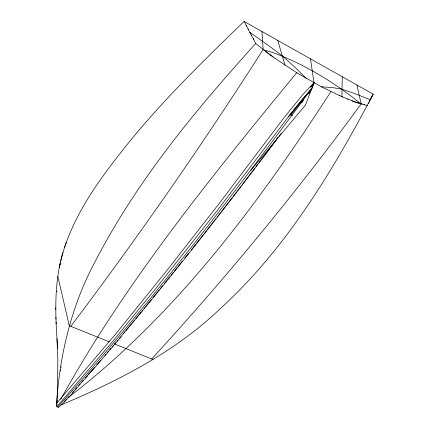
<?xml version="1.0" encoding="UTF-8"?>
<svg xmlns="http://www.w3.org/2000/svg" width="429" height="429" viewBox="0 0 429 429"><rect width="100%" height="100%" fill="white"/><g stroke="black" fill="none" stroke-linecap="round" stroke-linejoin="round"><path stroke-width="0.64" d="M57.695 348.418C55.448 318.779 53.845 288.46 61.1 259.341A359.459 222.19 -10.3 0 1 62.468 254.247C73.895 214.672 98.456 180.652 123.756 148.793C160.162 102.992 202.091 62.028 244.106 21.45L373.187 94.16C332.03 172.195 285.473 249.442 219.573 309.298C174.496 352.236 118.442 380.829 61.545 404.724M57.529 393.956L57.84 359.808L56.971 338.637M342.262 76.737L341.886 96.664L354.268 101.662A96.52 34.465 37.7 0 0 355.898 102.241L367.363 105.593M310.467 58.832L314.023 82.802L311.845 88.46L301.431 100.44L291.329 112.999L216.983 210.923L156.923 287.13L113.272 340.701L56.655 406.896L57.706 387.596M57.282 393.854L57.368 392.594M56.843 405.496L56.494 405.367C59.486 354.81 71.67 304.617 95.999 259.953C137.575 179.939 195.597 110.071 255.722 43.447L246.241 25.488M56.494 405.367L56.88 403.34L59.508 399.871L114.8 335.07L169.326 267.396L218.919 203.845L284.341 117.278L302.536 94.965A228.737 168.189 -22.7 0 1 307.925 89.087L314.023 82.802L305.453 105.105L250.316 170.844L250.305 170.474M60.618 370.87L60.72 369.911M60.966 367.535L61.181 366.634M56.719 405.448L56.805 404.67M57.164 401.533L57.255 400.74M64.554 247.447L65.122 245.742M65.712 244.037L66.323 242.331M369.042 102.3L369.224 101.936M369.777 100.858L370.141 100.139M371.407 97.651L371.589 97.297M368.484 103.389L368.672 103.024M369.407 101.576L369.594 101.217M371.047 98.359L371.23 98.005M371.943 96.595L372.125 96.246M310.805 87.119L314.023 82.802L312.457 85.709M60.714 399.319C126.013 281.472 211.551 176.517 296.729 72.721L322.318 87.318L342.589 96.97M370.479 98.75L373.187 94.16M310.612 90.487L311.845 88.46L310.231 90.272M309.781 91.849L311.025 89.811M309.363 92.535L308.499 93.93L310.199 91.162M302.729 98.895L300.23 102.89L290.771 115.133L290.406 114.184L292.229 111.846L309.69 90.884M330.893 91.645C257.802 204.703 175.713 315.202 67.996 397.726M279.043 136.293L281.424 133.06M310.875 87.055L314.023 82.802M311.845 88.46L311.368 89.098C230.588 198.053 148.3 306.397 57.529 407.218A1.979 0.477 -69 0 1 57.432 407.116L57.389 406.901M276.619 139.211L277.74 137.698M277.987 137.714C226.871 205.85 174.485 273.123 119.552 338.208M275.874 140.219L267.642 151.233M267.283 151.705L263.696 156.472M262.972 157.432L261.143 159.845M255.952 166.688L257.818 164.232M258.934 162.763L260.408 160.816M252.944 170.645L254.826 168.173M249.903 174.63L241.827 185.178M250.284 174.136L252.563 171.144M70.79 326.33C138.492 236.599 202.713 144.241 263.154 49.458L261.985 31.521M237.559 190.723L240.664 186.69M232.502 197.281L229 201.807M233.279 196.273L236.781 191.736M288.486 116.667L290.406 114.184M228.223 202.815L221.241 211.803M216.999 217.24L220.468 212.795M213.551 221.654L215.846 218.72M207.486 229.386L209.749 226.507M210.51 225.536L212.789 222.63M201.147 237.43L203.373 234.615M204.494 233.194L206.36 230.818M198.943 240.224L196.385 243.458M199.678 239.296L200.777 237.902M195.656 244.38L191.216 249.968M188.765 253.051L184.722 258.124M182.32 261.132L177.955 266.586M173.268 272.436L170.946 275.321M174.431 270.983L177.172 267.567M167.498 279.611L169.793 276.764M162.58 285.714L160.339 288.492M164.463 283.381L166.736 280.561M157.738 291.709L152.971 297.603M158.478 290.792L159.218 289.881M151.517 299.394L145.662 306.601M144.005 308.633L144.836 307.614M141.956 311.143L142.777 310.14M141.136 312.146L135.88 318.554M131.901 323.386L134.282 320.501M129.933 325.761L131.113 324.335M127.59 328.587L129.542 326.238M126.04 330.453L127.204 329.059M123.734 333.22L124.882 331.842M121.203 336.668L95.356 366.934L85.291 377.997M116.924 341.323L118.045 339.999M114.328 344.385L115.803 342.642M112.13 346.975L113.224 345.688M109.663 349.866L110.966 348.343M107.084 352.879L108.371 351.378M104.966 355.351L105.813 354.365M100.81 360.178L96.756 364.859M94.38 367.589L90.889 371.6M90.508 372.034L88.245 374.624M87.586 375.847C77.756 386.202 69.203 398.305 58.398 407.539A1.92 0.633 -53.2 0 1 58.264 407.421L58.221 407.212M81.751 382.024L83.06 380.534M78.813 385.355L80.046 383.955M75.279 389.344L76.807 387.623M72.421 392.562L73.815 390.996M67.964 397.517L68.683 396.723M66.613 399.002L64.194 401.619M151.684 358.998C226.019 277.82 296.139 192.766 361.154 103.931L356.976 85.028M290.728 115.095L291.64 115.187A8.907 7.545 -18.4 0 0 291.993 115.069L292.117 115.17A8.875 7.631 -15.9 0 0 292.197 115.481L292.288 115.766M56.312 291.345L57.25 291.559M59.915 264.43L60.875 264.666M364.157 104.756L364.564 104.864M255.722 43.447L263.62 49.812L268.146 51.089A123.718 53.228 39.1 0 1 272.367 52.408C301.013 62.811 327.579 78.555 351.962 96.723A123.037 52.51 39.6 0 1 356.199 100.075L360.746 103.797M361.631 104.054L362.065 104.177M353.7 101.459L351.93 100.794M109.277 341.843L69.278 325.691L57.845 276.437M114.516 343.961L153.11 359.545M370.324 99.78L357.416 94.643A352.59 158.687 46.7 0 0 348.139 91.259L341.79 89.13L333.869 87.827A168.179 69.064 42.6 0 0 328.914 87.318L321.289 86.776M347.431 99.008L348.101 99.281M339.055 95.42L339.763 95.731M296.729 72.721L275.182 58.419M284.164 64.581L284.936 65.095L277.761 40.406M249.839 32.309L264.731 42.825A386.861 217.251 36.3 0 1 275.321 50.606L282.523 56.076L291.843 64.452A181.762 84.111 36.1 0 1 297.705 69.991L306.167 78.389M275.182 58.419L271.139 55.513A97.86 35.323 37 0 1 269.267 54.134L263.62 49.812M273.107 56.939L271.782 55.985M248.032 28.888L248.391 29.569M250.204 32.995L250.568 33.687M251.297 35.065L251.662 35.757M253.131 38.54L253.496 39.237M244.106 21.45L246.595 26.169M56.097 322.265L56.156 323.847M55.942 317.492L55.99 319.09M55.813 307.808L55.818 309.432M271.139 55.513A84.845 31.011 37 0 1 269.267 54.134A85.714 31.301 37 0 1 267.487 52.794A90.165 32.786 37 0 1 265.787 51.496M354.268 101.662A83.408 30.057 37.9 0 0 355.898 102.241A84.266 30.346 37.9 0 0 357.443 102.762A88.739 31.853 37.9 0 0 358.901 103.233M59.234 267.814A357.588 220.999 -10.4 0 1 60.307 262.736M60.698 261.036A359.513 222.201 -10.2 0 1 62.977 252.547M300.23 102.89A35.028 29.269 -21.4 0 1 301.233 101.839L303.711 99.426L302.22 102.37A35.387 31.408 -17.9 0 1 302.086 102.622"/></g></svg>
